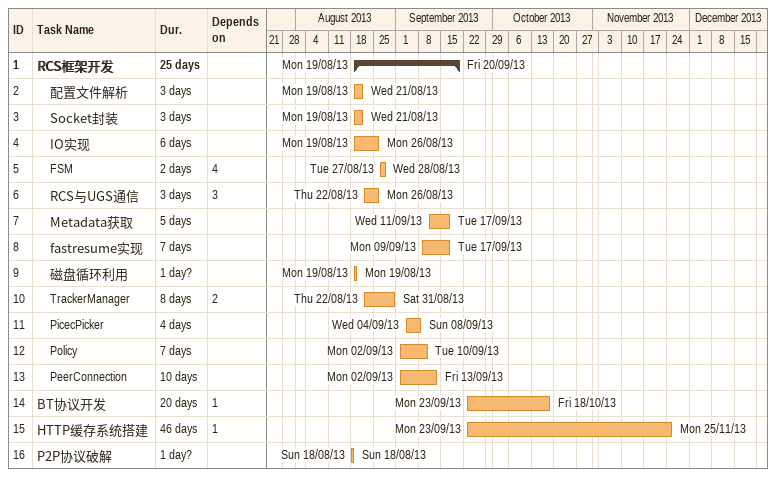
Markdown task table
| ID | Level | Task | Duration | Start | Finish | Predecessors |
|---|---|---|---|---|---|---|
| 1 | 1 | **RCS框架开发** | 25d | 2013-08-19 | 2013-09-20 |  |
| 2 | 2 | 配置文件解析 | 3d | 2013-08-19 | 2013-08-21 |  |
| 3 | 2 | Socket封装 | 3d | 2013-08-19 | 2013-08-21 |  |
| 4 | 2 | IO实现 | 6d | 2013-08-19 | 2013-08-26 |  |
| 5 | 2 | FSM | 2d | 2013-08-27 | 2013-08-28 | 4 |
| 6 | 2 | RCS与UGS通信 | 3d | 2013-08-22 | 2013-08-26 | 3 |
| 7 | 2 | Metadata获取 | 5d | 2013-09-11 | 2013-09-17 |  |
| 8 | 2 | fastresume实现 | 7d | 2013-09-09 | 2013-09-17 |  |
| 9 | 2 | 磁盘循环利用 | 1d? | 2013-08-19 | 2013-08-19 |  |
| 10 | 2 | TrackerManager | 8d | 2013-08-22 | 2013-08-31 | 2 |
| 11 | 2 | PicecPicker | 4d | 2013-09-04 | 2013-09-08 |  |
| 12 | 2 | Policy | 7d | 2013-09-02 | 2013-09-10 |  |
| 13 | 2 | PeerConnection | 10d | 2013-09-02 | 2013-09-13 |  |
| 14 | 1 | BT协议开发 | 20d | 2013-09-23 | 2013-10-18 | 1 |
| 15 | 1 | HTTP缓存系统搭建 | 46d | 2013-09-23 | 2013-11-25 | 1 |
| 16 | 1 | P2P协议破解 | 1d? | 2013-08-18 | 2013-08-18 |  |
